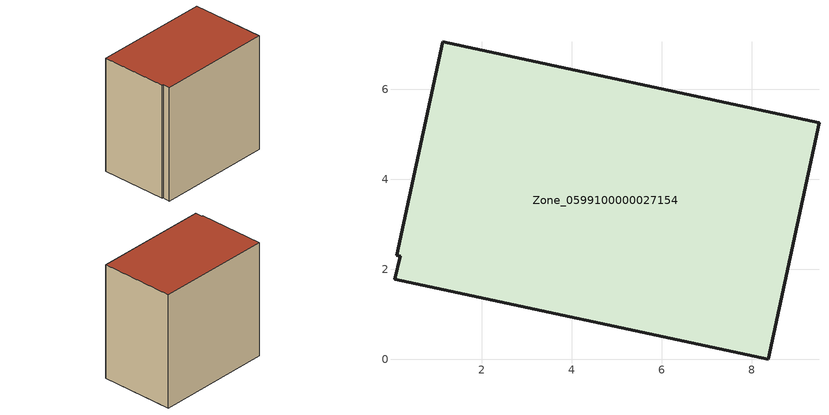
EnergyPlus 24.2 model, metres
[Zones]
Zone_0599100000027154
 floor ground (C_G): 0.07,1.78 0.19,2.29 0.11,2.31 1.13,7.06 9.49,5.26 8.36,0 z0
 wall outside (C_F): 8.36,0 9.49,5.26 1.13,7.06 0.11,2.31 0.19,2.29 0.07,1.78 8.36,0 z0:8.43
 roof outside (C_R): 0.19,2.29 0.07,1.78 8.36,0 9.49,5.26 1.13,7.06 0.11,2.31 z8.43
[BUILDING]
Pand.0599100000027154: North Axis=0; Terrain=City; Loads Convergence Tolerance Value=0.04; Temperature Convergence Tolerance Value=0.4; Solar Distribution=FullExterior; Maximum Number of Warmup Days=25; Minimum Number of Warmup Days=1
[Site:Location]
Rotterdam.The.Hague.AP_ZH_NLD Design_Conditions: Latitude=51.96; Longitude=4.45; Time Zone=1; Elevation=-4.5
[SITE:GROUNDTEMPERATURE:BUILDINGSURFACE]
18, 18, 18, 18, 18, 18, 18, 18, 18, 18, 18, 18
[MATERIAL] Thermal Absorptance=0.9; Solar Absorptance=0.7; Visible Absorptance=0.7
Name | Roughness | Thickness | Conductivity | Density | Specific Heat
G.TC.1975-1991 | MediumSmooth | 0.15 | 0.288461 | 540 | 1210
F.TC.1975-1991 | Rough | 0.3 | 0.230769 | 1920 | 840
R.TC.1975-1991 | MediumRough | 0.2 | 0.153846 | 1500 | 1000
[CONSTRUCTION]
C_G: G.TC.1975-1991
C_F: F.TC.1975-1991
C_R: R.TC.1975-1991
[ZONE]
Zone_0599100000027154: Type=1; Multiplier=1; Ceiling Height=Autocalculate; Volume=Autocalculate; Floor Area=autocalculate; Part of Total Floor Area=Yes
[ZONEINFILTRATION:DESIGNFLOWRATE]
Infil_Zone_0599100000027154: Zone or ZoneList or Space or SpaceList=Zone_0599100000027154; Schedule=AlwaysOn; Design Flow Rate Calculation Method=Flow/Area; Flow Rate per Floor Area=0.003; Constant Term Coefficient=1; Temperature Term Coefficient=0; Velocity Term Coefficient=0; Velocity Squared Term Coefficient=0
[HVACTEMPLATE:ZONE:IDEALLOADSAIRSYSTEM]
Zone_0599100000027154: Maximum Heating Supply Air Temperature=50; Minimum Cooling Supply Air Temperature=13; Maximum Heating Supply Air Humidity Ratio=0.0156; Minimum Cooling Supply Air Humidity Ratio=0.0077; Heating Limit=NoLimit; Cooling Limit=NoLimit; Dehumidification Control Type=ConstantSensibleHeatRatio; Cooling Sensible Heat Ratio=0.7; Dehumidification Setpoint=60; Humidification Control Type=None; Humidification Setpoint=30; Outdoor Air Method=None; Outdoor Air Flow Rate per Person=0.00944; Outdoor Air Flow Rate per Zone Floor Area=0; Outdoor Air Flow Rate per Zone=0; Demand Controlled Ventilation Type=None; Outdoor Air Economizer Type=NoEconomizer; Heat Recovery Type=None; Sensible Heat Recovery Effectiveness=0.7; Latent Heat Recovery Effectiveness=0.65
[ZONECONTROL:THERMOSTAT]
ThermostatControl_Zone_0599100000027154: Zone or ZoneList=Zone_0599100000027154; Control Type Schedule=DualSetpointControlType; Control 1=Thermostat_Zone_0599100000027154; Temperature Difference Between Cutout And Setpoint=0
[THERMOSTATSETPOINT:DUALSETPOINT]
Thermostat_Zone_0599100000027154: Heating Setpoint Temperature Schedule=HeatingSetpoint_Zone_0599100000027154; Cooling Setpoint Temperature Schedule=CoolingSetpoint_Zone_0599100000027154
[SCHEDULE:COMPACT]
HeatingSetpoint_Zone_0599100000027154: Through: 12/31, For: AllDays, Until: 24:00, 21
CoolingSetpoint_Zone_0599100000027154: Through: 12/31, For: AllDays, Until: 24:00, 24
DualSetpointControlType: Through: 12/31, For: AllDays, Until: 24:00, 4
AlwaysOn: Through: 12/31, For: AllDays, Until: 24:00, 1
